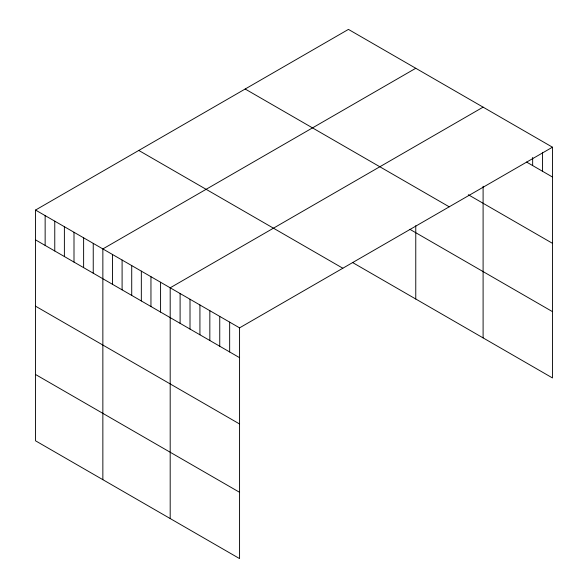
<?xml version="1.0" encoding="UTF-8"?>
<svg xmlns="http://www.w3.org/2000/svg" width="588" height="588" viewBox="0 0 588 588"><rect width="100%" height="100%" fill="white"/><g stroke="black" fill="none" stroke-linecap="round" stroke-linejoin="round"><path stroke-width="0.88" d="M552.47 147.198L239.566 327.854L239.566 558.6L35.53 440.802L35.53 210.056L348.434 29.4L552.47 147.198L552.47 377.944L352.874 262.704M415.767 68.274L102.856 248.93L102.856 479.676M483.101 107.148L170.189 287.804L170.189 518.55M526.554 162.053L552.47 177.017M468.305 194.731L552.47 243.322M245.174 89.016L449.217 206.814M409.851 229.298L552.47 311.64M138.783 150.44L342.826 268.238M35.53 210.056L239.566 327.854M35.53 239.875L239.566 357.673M35.53 306.179L239.566 423.977M35.53 374.49L239.566 492.296M542.562 152.321L542.562 171.299M532.654 157.444L532.654 165.573M483.101 186.271L483.101 337.894M415.767 225.704L415.767 299.02M229.658 322.136L229.658 351.955M219.743 316.41L219.743 346.229M209.835 310.692L209.835 340.511M199.927 304.966L199.927 334.785M190.012 299.248L190.012 329.067M180.104 293.53L180.104 323.341M160.575 282.247L160.575 312.066M150.954 276.698L150.954 306.517M141.333 271.141L141.333 300.96M131.719 265.592L131.719 295.411M122.098 260.036L122.098 289.855M112.477 254.486L112.477 284.298M93.242 243.373L93.242 273.192M83.621 237.824L83.621 267.643M74 232.267L74 262.086M64.386 226.718L64.386 256.537M54.765 221.161L54.765 250.98M45.144 215.612L45.144 245.424"/></g></svg>
